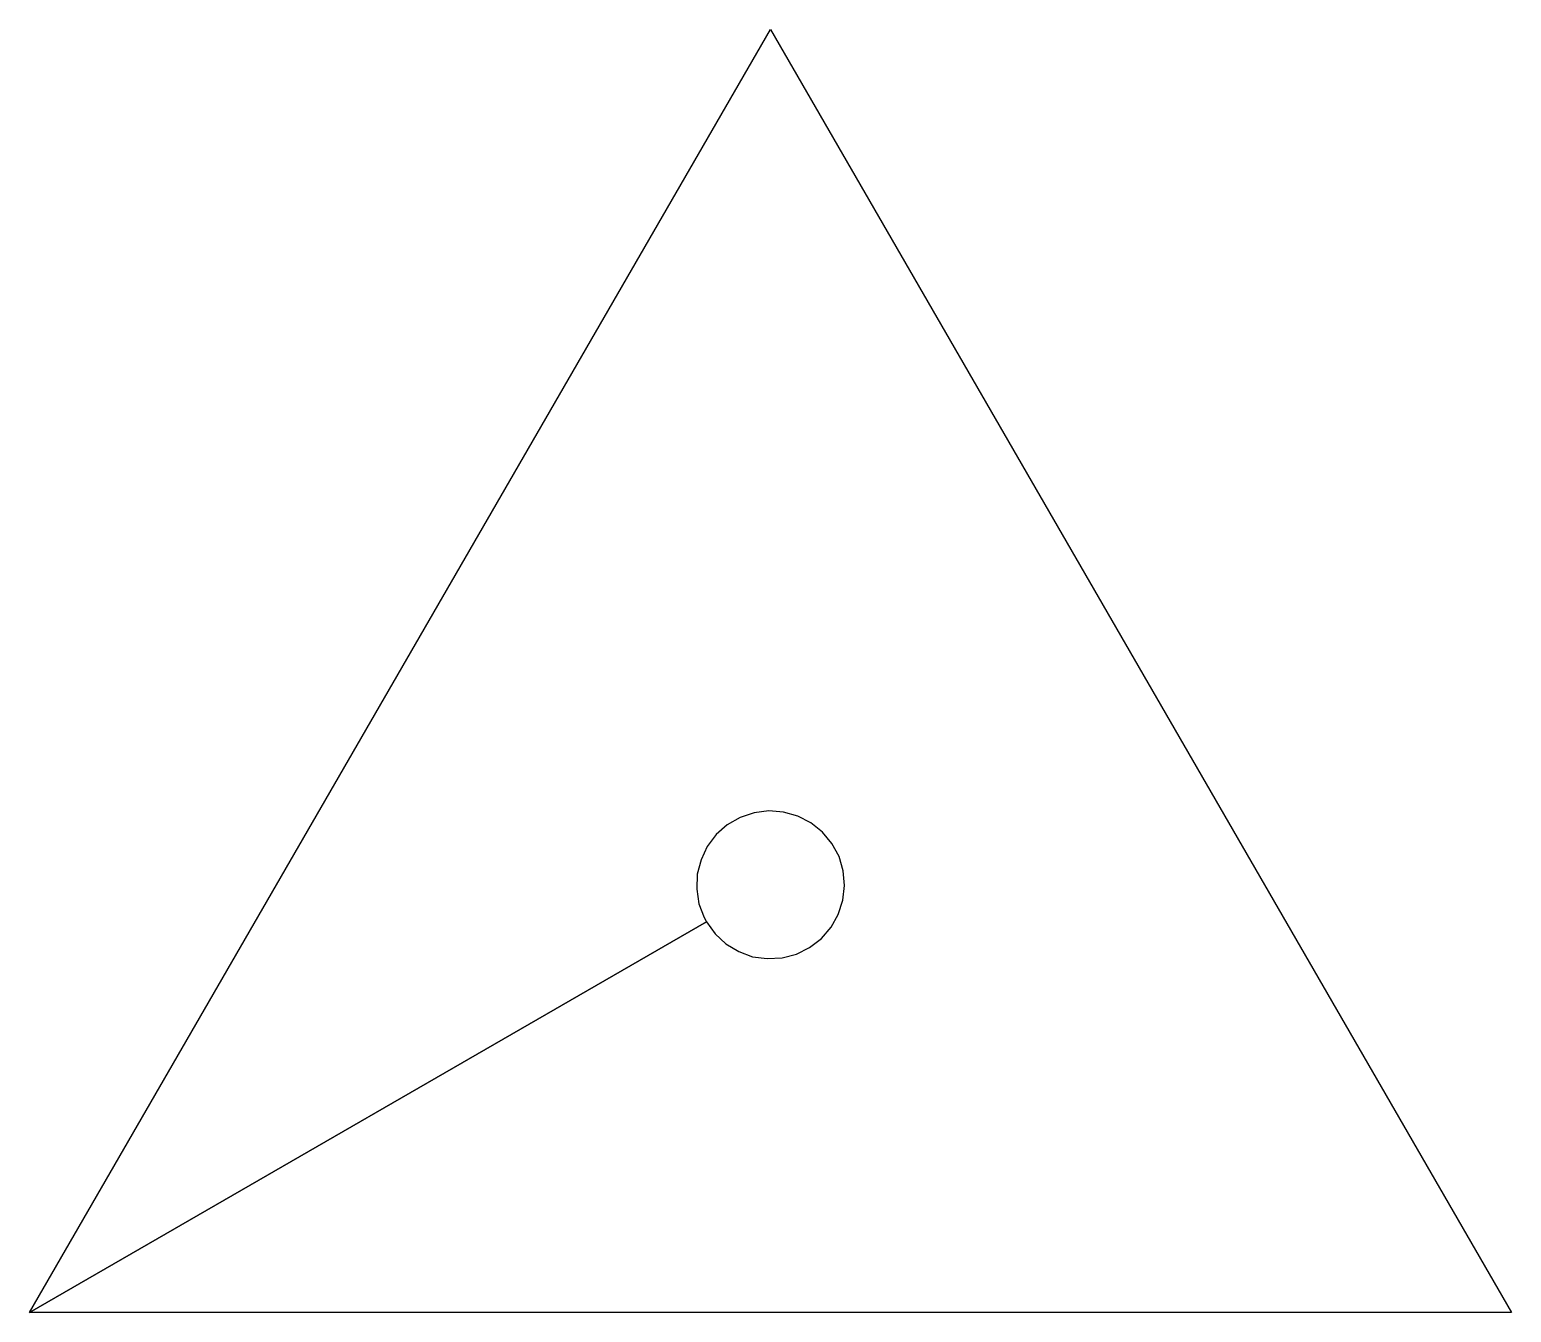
# Model space of a CAD drawing. Extents: x -471 to -469, y -470.58 to -468.85.
import ezdxf

# ---------------------------------------------------------------- set-up
doc = ezdxf.new("R2010")
doc.units = 13
doc.layers.add('MAGNET', color=11, linetype='Continuous')

msp = doc.modelspace()

# ---------------------------------------------------------------- linework, layer by layer
at = {"layer": 'MAGNET'}
msp.add_lwpolyline([(-470.0863, -470.0506), (-470.0745, -470.0667), (-470.0599, -470.0804), (-470.0427, -470.0907), (-470.0239, -470.0976), (-470.0041, -470.1002), (-469.9841, -470.0992), (-469.9648, -470.0941), (-469.9469, -470.0852), (-469.931, -470.0731), (-469.918, -470.0579), (-469.9082, -470.0404), (-469.9023, -470.0213), (-469.8999, -470.0015), (-469.9018, -469.9816), (-469.9072, -469.9623), (-469.9169, -469.9448), (-469.9295, -469.9293), (-469.9452, -469.9169), (-469.9629, -469.9076), (-469.9821, -469.9022), (-470.0021, -469.9007), (-470.022, -469.9031), (-470.0409, -469.9095), (-470.0583, -469.9194), (-470.0732, -469.9327), (-470.0853, -469.9486), (-470.0934, -469.9669), (-470.0986, -469.9862), (-470.0993, -470.0062), (-470.0965, -470.026), (-470.0892, -470.0446), (-470.0863, -470.0506), (-470.9997, -470.5778), (-469.9997, -468.8458), (-468.9997, -470.5778), (-470.9997, -470.5778), (-470.0863, -470.0506)], dxfattribs=at)

doc.saveas('drawing.dxf')
